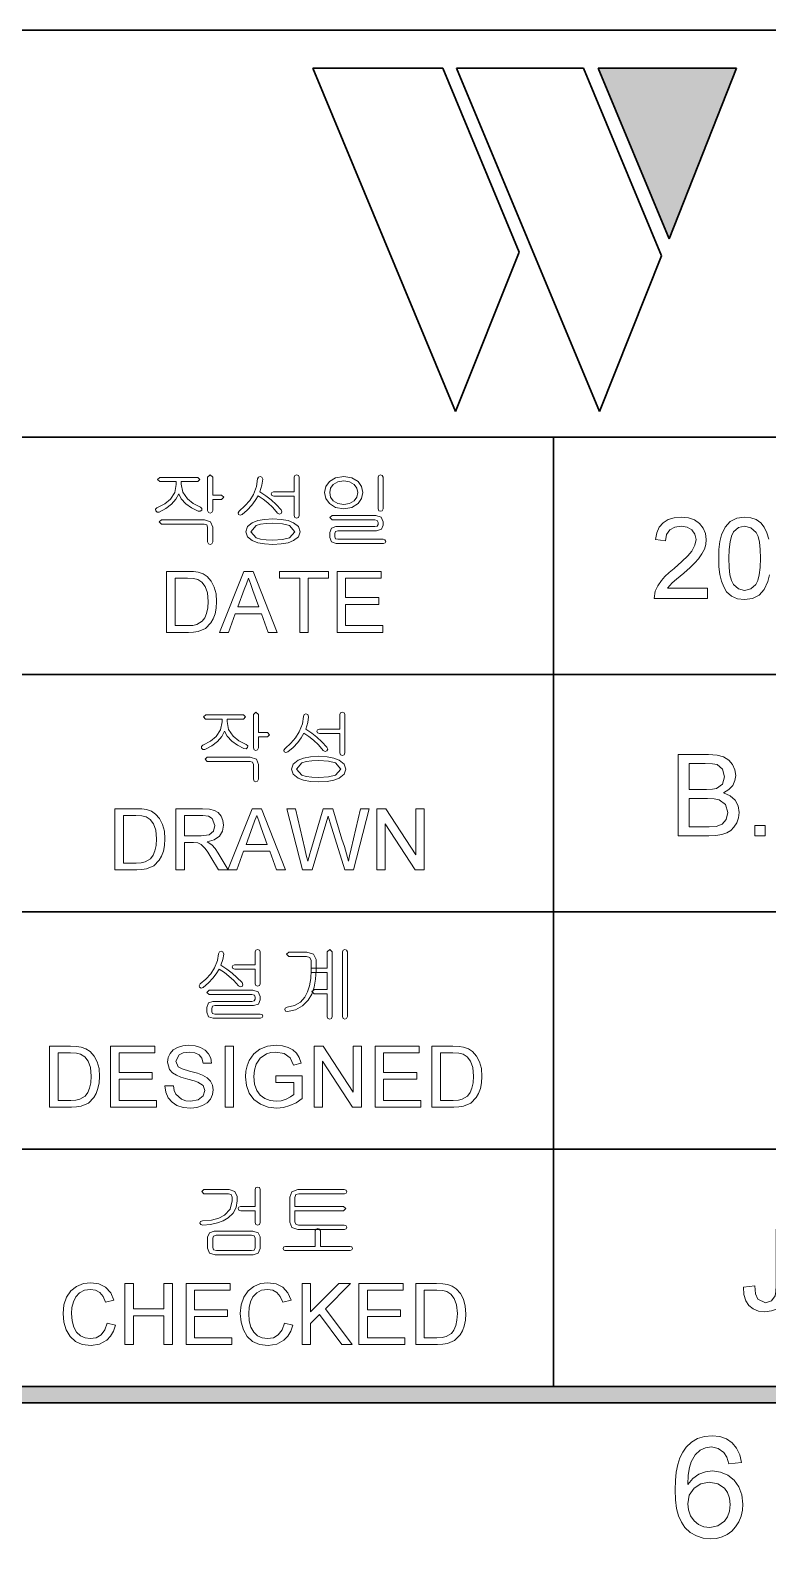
# Model space of a CAD drawing. Extents: x 23 to 417, y 3 to 294.
# Drawn here: x 276.33 to 298.08, y 5.75 to 50.24 of the extents above; entities that cross this region are included whole.
import ezdxf

# ---------------------------------------------------------------- set-up
doc = ezdxf.new("R2010")
doc.units = 0

msp = doc.modelspace()

# ---------------------------------------------------------------- linework, layer by layer
at = {"color": 7, "lineweight": 35}
for p, q in [((30.237, 50.237), (409.763, 50.237)), ((250.762, 38.237), (337.763, 38.237)), ((291.763, 10.238), (291.763, 38.237)), ((250.762, 31.237), (337.763, 31.237)), ((275.763, 24.237), (315.763, 24.237)), ((315.763, 17.237), (250.762, 17.237)), ((30.237, 10.238), (409.763, 10.238)), ((410.237, 9.762), (29.763, 9.762))]:
    msp.add_line(p, q, dxfattribs=at)
at = {"color": 6, "lineweight": 35, "ltscale": 0.095783}
msp.add_line((284.666, 49.114), (288.497, 49.114), dxfattribs=at)
msp.add_line((284.666, 49.114), (288.497, 49.114), dxfattribs=at)
at = {"color": 6, "lineweight": 35, "ltscale": 0.274011}
for p, q in [((284.666, 49.114), (288.879, 38.995)), ((284.666, 49.114), (288.879, 38.995)), ((288.903, 49.114), (293.116, 38.995)), ((288.903, 49.114), (293.116, 38.995))]:
    msp.add_line(p, q, dxfattribs=at)
at = {"color": 6, "lineweight": 35, "ltscale": 0.146861}
msp.add_line((288.497, 49.114), (290.756, 43.691), dxfattribs=at)
msp.add_line((288.497, 49.114), (290.756, 43.691), dxfattribs=at)
at = {"color": 6, "lineweight": 35, "ltscale": 0.09354}
msp.add_line((288.903, 49.114), (292.644, 49.114), dxfattribs=at)
msp.add_line((288.903, 49.114), (292.644, 49.114), dxfattribs=at)
at = {"color": 6, "lineweight": 35, "ltscale": 0.149839}
msp.add_line((292.644, 49.114), (294.948, 43.581), dxfattribs=at)
msp.add_line((292.644, 49.114), (294.948, 43.581), dxfattribs=at)
at = {"color": 6, "lineweight": 35, "ltscale": 0.101879}
msp.add_line((293.085, 49.114), (297.16, 49.114), dxfattribs=at)
msp.add_line((293.085, 49.114), (297.16, 49.114), dxfattribs=at)
at = {"color": 6, "lineweight": 35, "ltscale": 0.136205}
msp.add_line((293.085, 49.114), (295.179, 44.084), dxfattribs=at)
msp.add_line((293.085, 49.114), (295.179, 44.084), dxfattribs=at)
at = {"color": 6, "lineweight": 35, "ltscale": 0.13523}
msp.add_line((297.161, 49.117), (295.179, 44.084), dxfattribs=at)
msp.add_line((297.161, 49.117), (295.179, 44.084), dxfattribs=at)
at = {"color": 6, "lineweight": 35, "ltscale": 0.126406}
msp.add_line((290.756, 43.691), (288.879, 38.995), dxfattribs=at)
msp.add_line((290.756, 43.691), (288.879, 38.995), dxfattribs=at)
at = {"color": 6, "lineweight": 35, "ltscale": 0.123445}
msp.add_line((294.948, 43.581), (293.116, 38.995), dxfattribs=at)
msp.add_line((294.948, 43.581), (293.116, 38.995), dxfattribs=at)
at = {"color": 7, "lineweight": 13}
for points in [[(281.274, 37.05), (280.16, 37.05), (280.092, 36.988), (280.158, 36.925), (280.641, 36.925), (280.641, 36.845), (280.599, 36.608), (280.472, 36.407), (280.303, 36.267), (280.072, 36.15), (280.031, 36.111), (280.035, 36.063), (280.074, 36.027), (280.133, 36.025), (280.336, 36.13), (280.506, 36.259), (280.633, 36.407), (280.715, 36.565), (280.789, 36.42), (280.928, 36.274), (281.095, 36.152), (281.284, 36.054), (281.35, 36.05), (281.394, 36.085), (281.399, 36.137), (281.357, 36.175), (281.139, 36.283), (280.971, 36.416), (280.836, 36.616), (280.791, 36.85), (280.791, 36.925), (281.274, 36.925), (281.335, 36.988)], [(281.716, 36.525), (281.716, 37.058), (281.64, 37.125), (281.566, 37.058), (281.566, 36.073), (281.589, 36.019), (281.64, 36), (281.69, 36.019), (281.716, 36.072), (281.716, 36.4), (281.978, 36.4), (282.041, 36.463), (281.978, 36.525)], [(283.041, 37.004), (283.01, 36.78), (282.919, 36.55), (282.808, 36.373), (282.668, 36.209), (282.499, 36.056), (282.462, 36.003), (282.477, 35.956), (282.521, 35.937), (282.582, 35.954), (282.737, 36.087), (282.872, 36.232), (282.971, 36.367), (283.056, 36.511), (283.204, 36.412), (283.34, 36.3), (283.485, 36.161), (283.626, 35.998), (283.682, 35.966), (283.733, 35.983), (283.757, 36.032), (283.735, 36.091), (283.585, 36.254), (283.44, 36.388), (283.286, 36.509), (283.107, 36.625), (283.166, 36.818), (283.191, 36.994), (283.166, 37.055), (283.115, 37.075), (283.063, 37.057)], [(284.266, 35.929), (284.266, 37.058), (284.241, 37.107), (284.191, 37.125), (284.138, 37.107), (284.116, 37.055), (284.116, 36.625), (283.512, 36.625), (283.457, 36.607), (283.441, 36.563), (283.46, 36.519), (283.517, 36.5), (284.116, 36.5), (284.116, 35.928), (284.138, 35.869), (284.191, 35.85), (284.241, 35.869)], [(285.582, 37.075), (285.341, 37.037), (285.156, 36.926), (285.051, 36.777), (285.016, 36.601), (285.051, 36.424), (285.156, 36.276), (285.341, 36.162), (285.582, 36.125), (285.818, 36.162), (286.001, 36.276), (286.106, 36.424), (286.141, 36.601), (286.106, 36.777), (286.001, 36.926), (285.818, 37.037)], [(285.579, 36.95), (285.754, 36.922), (285.888, 36.839), (285.965, 36.731), (285.991, 36.602), (285.965, 36.471), (285.888, 36.362), (285.754, 36.278), (285.579, 36.25), (285.401, 36.278), (285.265, 36.362), (285.191, 36.471), (285.166, 36.602), (285.191, 36.732), (285.265, 36.839), (285.401, 36.922)], [(286.741, 36.119), (286.741, 37.058), (286.716, 37.107), (286.666, 37.125), (286.613, 37.107), (286.591, 37.055), (286.591, 36.119), (286.613, 36.067), (286.666, 36.05), (286.716, 36.067)], [(281.473, 35.8), (280.207, 35.8), (280.141, 35.737), (280.207, 35.675), (281.468, 35.675), (281.544, 35.652), (281.566, 35.586), (281.566, 35.148), (281.589, 35.092), (281.64, 35.075), (281.69, 35.092), (281.716, 35.148), (281.716, 35.584), (281.654, 35.743)], [(283.491, 35.825), (283.246, 35.812), (283.042, 35.775), (282.881, 35.714), (282.738, 35.598), (282.691, 35.446), (282.738, 35.3), (282.881, 35.185), (283.042, 35.124), (283.246, 35.087), (283.491, 35.075), (283.736, 35.087), (283.938, 35.124), (284.099, 35.185), (284.243, 35.3), (284.291, 35.446), (284.243, 35.598), (284.099, 35.714), (283.938, 35.775), (283.736, 35.812)], [(283.491, 35.7), (283.777, 35.682), (283.985, 35.63), (284.141, 35.447), (283.985, 35.271), (283.777, 35.218), (283.491, 35.2), (283.29, 35.208), (283.124, 35.232), (282.994, 35.271), (282.841, 35.447), (282.994, 35.63), (283.124, 35.669), (283.29, 35.692)], [(286.521, 35.925), (285.238, 35.925), (285.166, 35.863), (285.238, 35.8), (286.497, 35.8), (286.569, 35.783), (286.591, 35.724), (286.591, 35.661), (286.564, 35.614), (286.499, 35.6), (285.347, 35.6), (285.217, 35.552), (285.166, 35.422), (285.166, 35.277), (285.22, 35.147), (285.354, 35.1), (286.75, 35.1), (286.799, 35.119), (286.816, 35.163), (286.796, 35.207), (286.74, 35.225), (285.401, 35.225), (285.338, 35.24), (285.316, 35.293), (285.316, 35.393), (285.333, 35.454), (285.403, 35.475), (286.547, 35.475), (286.688, 35.52), (286.741, 35.641), (286.741, 35.744), (286.685, 35.877)], [(296.3, 33.781), (296.3, 33.481), (294.734, 33.481), (294.766, 33.691), (294.841, 33.855), (294.95, 34.014), (295.048, 34.123), (295.173, 34.241), (295.324, 34.367), (295.552, 34.569), (295.723, 34.738), (295.838, 34.873), (295.935, 35.049), (295.967, 35.219), (295.936, 35.373), (295.845, 35.5), (295.704, 35.586), (295.526, 35.614), (295.339, 35.586), (295.193, 35.499), (295.099, 35.362), (295.067, 35.181), (294.767, 35.214), (294.806, 35.414), (294.883, 35.579), (294.997, 35.71), (295.145, 35.805), (295.323, 35.862), (295.532, 35.881), (295.743, 35.86), (295.922, 35.796), (296.069, 35.69), (296.179, 35.553), (296.245, 35.396), (296.267, 35.218), (296.254, 35.076), (296.213, 34.936), (296.142, 34.794), (296.035, 34.645), (295.932, 34.531), (295.789, 34.393), (295.606, 34.23), (295.388, 34.049), (295.261, 33.936), (295.125, 33.781)], [(296.934, 34.664), (296.942, 34.396), (296.967, 34.178), (297.009, 34.011), (297.068, 33.895), (297.219, 33.76), (297.4, 33.714), (297.582, 33.76), (297.732, 33.896), (297.791, 34.012), (297.833, 34.179), (297.859, 34.396), (297.867, 34.664), (297.859, 34.927), (297.834, 35.141), (297.794, 35.307), (297.737, 35.426), (297.586, 35.567), (297.397, 35.614), (297.218, 35.573), (297.073, 35.448), (297.012, 35.319), (296.969, 35.146), (296.942, 34.928)], [(280.356, 32.479), (280.356, 34.279), (280.971, 34.279), (281.154, 34.272), (281.288, 34.253), (281.43, 34.203), (281.55, 34.124), (281.673, 33.987), (281.761, 33.816), (281.814, 33.616), (281.831, 33.388), (281.819, 33.195), (281.784, 33.025), (281.73, 32.88), (281.662, 32.763), (281.5, 32.599), (281.286, 32.509), (281.152, 32.486), (281, 32.479)], [(281.917, 32.479), (282.631, 34.279), (282.907, 34.279), (283.621, 32.479), (283.356, 32.479), (283.155, 33.029), (282.383, 33.029), (282.181, 32.479)], [(284.285, 32.479), (284.285, 34.079), (283.685, 34.079), (283.685, 34.279), (285.135, 34.279), (285.135, 34.079), (284.535, 34.079), (284.535, 32.479)], [(285.385, 32.479), (285.385, 34.279), (286.685, 34.279), (286.685, 34.079), (285.635, 34.079), (285.635, 33.504), (286.61, 33.504), (286.61, 33.304), (285.635, 33.304), (285.635, 32.679), (286.735, 32.679), (286.735, 32.479)], [(280.606, 32.679), (280.979, 32.679), (281.134, 32.687), (281.251, 32.712), (281.407, 32.807), (281.48, 32.908), (281.535, 33.039), (281.57, 33.2), (281.581, 33.392), (281.559, 33.646), (281.491, 33.834), (281.391, 33.963), (281.273, 34.041), (281.151, 34.069), (280.973, 34.079), (280.606, 34.079)], [(282.457, 33.229), (283.08, 33.229), (282.903, 33.714), (282.827, 33.918), (282.769, 34.079), (282.708, 33.913), (282.646, 33.745)], [(282.624, 30.05), (281.51, 30.05), (281.442, 29.988), (281.508, 29.925), (281.991, 29.925), (281.991, 29.845), (281.949, 29.608), (281.822, 29.407), (281.653, 29.267), (281.422, 29.15), (281.381, 29.111), (281.385, 29.063), (281.424, 29.027), (281.483, 29.025), (281.686, 29.13), (281.856, 29.259), (281.983, 29.407), (282.065, 29.565), (282.139, 29.42), (282.277, 29.274), (282.445, 29.152), (282.634, 29.054), (282.7, 29.05), (282.744, 29.085), (282.749, 29.137), (282.707, 29.175), (282.489, 29.283), (282.321, 29.416), (282.186, 29.616), (282.141, 29.85), (282.141, 29.925), (282.624, 29.925), (282.685, 29.988)], [(283.066, 29.525), (283.066, 30.058), (282.99, 30.125), (282.916, 30.058), (282.916, 29.073), (282.939, 29.019), (282.99, 29), (283.04, 29.019), (283.066, 29.072), (283.066, 29.4), (283.328, 29.4), (283.391, 29.463), (283.328, 29.525)], [(284.391, 30.004), (284.36, 29.78), (284.269, 29.55), (284.158, 29.373), (284.018, 29.209), (283.849, 29.056), (283.812, 29.003), (283.827, 28.956), (283.871, 28.937), (283.932, 28.954), (284.087, 29.087), (284.222, 29.232), (284.321, 29.367), (284.406, 29.511), (284.554, 29.412), (284.69, 29.3), (284.835, 29.161), (284.976, 28.998), (285.032, 28.966), (285.083, 28.983), (285.107, 29.032), (285.085, 29.091), (284.935, 29.254), (284.79, 29.388), (284.636, 29.509), (284.457, 29.625), (284.516, 29.818), (284.541, 29.994), (284.516, 30.055), (284.465, 30.075), (284.413, 30.057)], [(285.616, 28.929), (285.616, 30.058), (285.591, 30.107), (285.541, 30.125), (285.488, 30.107), (285.466, 30.055), (285.466, 29.625), (284.862, 29.625), (284.807, 29.607), (284.791, 29.563), (284.81, 29.519), (284.867, 29.5), (285.466, 29.5), (285.466, 28.928), (285.488, 28.869), (285.541, 28.85), (285.591, 28.869)], [(282.823, 28.8), (281.557, 28.8), (281.491, 28.737), (281.557, 28.675), (282.818, 28.675), (282.894, 28.652), (282.916, 28.586), (282.916, 28.148), (282.939, 28.092), (282.99, 28.075), (283.04, 28.092), (283.066, 28.148), (283.066, 28.584), (283.004, 28.743)], [(284.841, 28.825), (284.596, 28.812), (284.392, 28.775), (284.231, 28.714), (284.088, 28.598), (284.041, 28.446), (284.088, 28.3), (284.231, 28.185), (284.392, 28.124), (284.596, 28.087), (284.841, 28.075), (285.086, 28.087), (285.288, 28.124), (285.449, 28.185), (285.593, 28.3), (285.641, 28.446), (285.593, 28.598), (285.449, 28.714), (285.288, 28.775), (285.086, 28.812)], [(284.841, 28.7), (285.127, 28.682), (285.335, 28.63), (285.491, 28.447), (285.335, 28.271), (285.127, 28.218), (284.841, 28.2), (284.64, 28.208), (284.474, 28.232), (284.344, 28.271), (284.191, 28.447), (284.344, 28.63), (284.474, 28.669), (284.64, 28.692)], [(295.436, 26.481), (295.436, 28.881), (296.338, 28.881), (296.587, 28.863), (296.781, 28.808), (296.929, 28.714), (297.042, 28.581), (297.112, 28.425), (297.136, 28.261), (297.114, 28.111), (297.047, 27.969), (296.936, 27.845), (296.78, 27.748), (296.974, 27.662), (297.118, 27.531), (297.206, 27.365), (297.236, 27.171), (297.218, 27.01), (297.165, 26.86), (297.086, 26.733), (296.99, 26.639), (296.873, 26.57), (296.729, 26.521), (296.555, 26.491), (296.345, 26.481)], [(295.769, 27.848), (296.272, 27.848), (296.448, 27.855), (296.566, 27.877), (296.743, 28.004), (296.802, 28.225), (296.747, 28.447), (296.588, 28.579), (296.448, 28.605), (296.234, 28.614), (295.769, 28.614)], [(278.833, 25.479), (278.833, 27.279), (279.448, 27.279), (279.631, 27.272), (279.765, 27.253), (279.907, 27.203), (280.027, 27.124), (280.15, 26.987), (280.238, 26.816), (280.291, 26.616), (280.308, 26.388), (280.296, 26.195), (280.261, 26.025), (280.207, 25.88), (280.139, 25.763), (279.976, 25.599), (279.763, 25.509), (279.629, 25.486), (279.477, 25.479)], [(280.633, 25.479), (280.633, 27.279), (281.419, 27.279), (281.622, 27.266), (281.77, 27.23), (281.878, 27.164), (281.961, 27.06), (282.015, 26.932), (282.033, 26.79), (282.003, 26.615), (281.914, 26.47), (281.763, 26.363), (281.548, 26.304), (281.686, 26.214), (281.784, 26.105), (281.876, 25.972), (282.175, 25.479), (281.887, 25.479), (281.659, 25.856), (281.568, 26), (281.495, 26.106), (281.379, 26.225), (281.275, 26.27), (281.148, 26.279), (280.883, 26.279), (280.883, 25.479)], [(282.161, 25.479), (282.875, 27.279), (283.151, 27.279), (283.865, 25.479), (283.6, 25.479), (283.399, 26.029), (282.627, 26.029), (282.425, 25.479)], [(284.367, 25.479), (283.904, 27.279), (284.162, 27.279), (284.433, 26.097), (284.475, 25.913), (284.517, 25.73), (284.581, 25.949), (284.612, 26.051), (284.973, 27.279), (285.259, 27.279), (285.524, 26.38), (285.601, 26.162), (285.665, 25.945), (285.717, 25.73), (285.754, 25.892), (285.8, 26.094), (286.071, 27.279), (286.329, 27.279), (285.866, 25.479), (285.611, 25.479), (285.179, 26.862), (285.117, 27.061), (285.048, 26.83), (284.65, 25.479)], [(286.554, 25.479), (286.554, 27.279), (286.819, 27.279), (287.704, 25.919), (287.704, 27.279), (287.954, 27.279), (287.954, 25.479), (287.689, 25.479), (286.804, 26.838), (286.804, 25.479)], [(295.769, 26.748), (296.35, 26.748), (296.56, 26.759), (296.739, 26.825), (296.856, 26.96), (296.902, 27.164), (296.834, 27.4), (296.648, 27.54), (296.504, 27.571), (296.307, 27.581), (295.769, 27.581)], [(279.083, 25.679), (279.456, 25.679), (279.611, 25.687), (279.727, 25.712), (279.884, 25.807), (279.957, 25.908), (280.012, 26.039), (280.047, 26.2), (280.058, 26.392), (280.036, 26.646), (279.968, 26.834), (279.868, 26.963), (279.75, 27.041), (279.628, 27.069), (279.45, 27.079), (279.083, 27.079)], [(280.883, 26.479), (281.373, 26.479), (281.613, 26.513), (281.74, 26.621), (281.783, 26.784), (281.698, 26.996), (281.588, 27.058), (281.429, 27.079), (280.883, 27.079)], [(282.701, 26.229), (283.325, 26.229), (283.147, 26.714), (283.072, 26.918), (283.013, 27.079), (282.952, 26.913), (282.891, 26.745)], [(297.702, 26.481), (297.702, 26.781), (298.003, 26.781), (298.003, 26.481)], [(281.891, 23.004), (281.86, 22.803), (281.769, 22.586), (281.657, 22.414), (281.517, 22.256), (281.349, 22.112), (281.312, 22.061), (281.327, 22.015), (281.371, 21.993), (281.432, 22.012), (281.59, 22.144), (281.722, 22.281), (281.823, 22.412), (281.906, 22.55), (282.061, 22.446), (282.19, 22.347), (282.337, 22.211), (282.476, 22.054), (282.532, 22.025), (282.583, 22.042), (282.607, 22.091), (282.585, 22.152), (282.43, 22.307), (282.29, 22.43), (282.131, 22.552), (281.957, 22.664), (282.016, 22.837), (282.041, 22.994), (282.016, 23.055), (281.965, 23.075), (281.913, 23.057)], [(283.116, 22.119), (283.116, 23.058), (283.091, 23.107), (283.041, 23.125), (282.988, 23.107), (282.966, 23.055), (282.966, 22.675), (282.362, 22.675), (282.307, 22.657), (282.291, 22.613), (282.31, 22.569), (282.367, 22.55), (282.966, 22.55), (282.966, 22.119), (282.988, 22.067), (283.041, 22.05), (283.091, 22.067)], [(284.495, 23.05), (283.958, 23.05), (283.891, 22.988), (283.96, 22.925), (284.477, 22.925), (284.579, 22.895), (284.616, 22.807), (284.616, 22.514), (284.605, 22.271), (284.571, 22.058), (284.515, 21.877), (284.437, 21.727), (284.301, 21.576), (284.126, 21.476), (283.91, 21.425), (283.856, 21.403), (283.841, 21.356), (283.863, 21.314), (283.92, 21.3), (284.162, 21.353), (284.366, 21.465), (284.531, 21.638), (284.634, 21.813), (284.707, 22.02), (284.751, 22.258), (284.766, 22.527), (284.766, 22.831), (284.689, 22.991)], [(285.091, 23.059), (285.091, 22.575), (284.616, 22.575), (284.616, 22.45), (285.091, 22.45), (285.091, 21.95), (284.713, 21.95), (284.641, 21.888), (284.71, 21.825), (285.091, 21.825), (285.091, 21.146), (285.114, 21.091), (285.165, 21.075), (285.215, 21.094), (285.241, 21.15), (285.241, 23.059), (285.165, 23.125)], [(285.691, 21.15), (285.691, 23.059), (285.665, 23.107), (285.616, 23.125), (285.564, 23.107), (285.541, 23.056), (285.541, 21.15), (285.564, 21.094), (285.616, 21.075), (285.665, 21.094)], [(282.896, 21.925), (281.613, 21.925), (281.541, 21.863), (281.613, 21.8), (282.872, 21.8), (282.944, 21.783), (282.966, 21.724), (282.966, 21.661), (282.939, 21.614), (282.874, 21.6), (281.722, 21.6), (281.592, 21.552), (281.541, 21.422), (281.541, 21.277), (281.595, 21.147), (281.729, 21.1), (283.125, 21.1), (283.174, 21.119), (283.191, 21.163), (283.171, 21.207), (283.115, 21.225), (281.776, 21.225), (281.713, 21.24), (281.691, 21.293), (281.691, 21.393), (281.708, 21.454), (281.778, 21.475), (282.922, 21.475), (283.063, 21.52), (283.116, 21.641), (283.116, 21.744), (283.06, 21.877)], [(276.906, 18.479), (276.906, 20.279), (277.521, 20.279), (277.704, 20.272), (277.838, 20.253), (277.98, 20.203), (278.1, 20.124), (278.223, 19.987), (278.311, 19.816), (278.364, 19.616), (278.381, 19.388), (278.369, 19.195), (278.334, 19.025), (278.28, 18.88), (278.212, 18.763), (278.05, 18.599), (277.836, 18.509), (277.702, 18.486), (277.55, 18.479)], [(277.156, 18.679), (277.529, 18.679), (277.684, 18.687), (277.801, 18.712), (277.957, 18.807), (278.03, 18.908), (278.085, 19.039), (278.12, 19.2), (278.131, 19.392), (278.109, 19.646), (278.041, 19.834), (277.941, 19.963), (277.823, 20.041), (277.701, 20.069), (277.523, 20.079), (277.156, 20.079)], [(278.706, 18.479), (278.706, 20.279), (280.006, 20.279), (280.006, 20.079), (278.956, 20.079), (278.956, 19.504), (279.931, 19.504), (279.931, 19.304), (278.956, 19.304), (278.956, 18.679), (280.056, 18.679), (280.056, 18.479)], [(280.306, 19.104), (280.556, 19.104), (280.581, 18.97), (280.626, 18.863), (280.798, 18.712), (280.921, 18.668), (281.059, 18.654), (281.286, 18.697), (281.433, 18.818), (281.481, 18.974), (281.435, 19.115), (281.282, 19.218), (281.173, 19.254), (280.982, 19.307), (280.781, 19.365), (280.646, 19.42), (280.529, 19.495), (280.447, 19.586), (280.381, 19.809), (280.4, 19.941), (280.458, 20.063), (280.552, 20.167), (280.682, 20.242), (280.838, 20.288), (281.01, 20.304), (281.197, 20.288), (281.36, 20.241), (281.494, 20.163), (281.593, 20.055), (281.656, 19.925), (281.681, 19.779), (281.431, 19.779), (281.393, 19.92), (281.314, 20.021), (281.191, 20.083), (281.019, 20.104), (280.844, 20.084), (280.724, 20.024), (280.631, 19.831), (280.697, 19.67), (280.813, 19.606), (281.034, 19.541), (281.266, 19.479), (281.417, 19.426), (281.557, 19.344), (281.655, 19.244), (281.712, 19.125), (281.731, 18.989), (281.711, 18.851), (281.649, 18.72), (281.55, 18.608), (281.414, 18.524), (281.252, 18.471), (281.069, 18.454), (280.846, 18.473), (280.662, 18.53), (280.516, 18.625), (280.405, 18.758), (280.333, 18.921)], [(282.081, 18.479), (282.081, 20.279), (282.331, 20.279), (282.331, 18.479)], [(283.581, 19.204), (283.581, 19.404), (284.356, 19.404), (284.356, 18.735), (284.177, 18.612), (283.992, 18.524), (283.801, 18.471), (283.607, 18.454), (283.352, 18.482), (283.121, 18.566), (282.93, 18.704), (282.792, 18.893), (282.709, 19.119), (282.681, 19.37), (282.693, 19.54), (282.73, 19.703), (282.792, 19.858), (282.926, 20.055), (283.109, 20.194), (283.332, 20.276), (283.587, 20.304), (283.774, 20.288), (283.942, 20.241), (284.083, 20.167), (284.19, 20.068), (284.27, 19.939), (284.327, 19.777), (284.098, 19.719), (283.998, 19.933), (283.827, 20.057), (283.582, 20.104), (283.431, 20.091), (283.302, 20.054), (283.112, 19.922), (282.999, 19.743), (282.948, 19.568), (282.931, 19.379), (282.952, 19.157), (283.013, 18.974), (283.114, 18.832), (283.252, 18.732), (283.414, 18.673), (283.585, 18.654), (283.737, 18.669), (283.885, 18.716), (284.013, 18.781), (284.106, 18.85), (284.106, 19.204)], [(284.706, 18.479), (284.706, 20.279), (284.971, 20.279), (285.856, 18.919), (285.856, 20.279), (286.106, 20.279), (286.106, 18.479), (285.841, 18.479), (284.956, 19.838), (284.956, 18.479)], [(286.506, 18.479), (286.506, 20.279), (287.806, 20.279), (287.806, 20.079), (286.756, 20.079), (286.756, 19.504), (287.731, 19.504), (287.731, 19.304), (286.756, 19.304), (286.756, 18.679), (287.856, 18.679), (287.856, 18.479)], [(288.181, 18.479), (288.181, 20.279), (288.796, 20.279), (288.979, 20.272), (289.113, 20.253), (289.255, 20.203), (289.375, 20.124), (289.498, 19.987), (289.586, 19.816), (289.639, 19.616), (289.656, 19.388), (289.644, 19.195), (289.609, 19.025), (289.555, 18.88), (289.487, 18.763), (289.325, 18.599), (289.111, 18.509), (288.977, 18.486), (288.825, 18.479)], [(288.431, 18.679), (288.804, 18.679), (288.959, 18.687), (289.076, 18.712), (289.232, 18.807), (289.305, 18.908), (289.36, 19.039), (289.395, 19.2), (289.406, 19.392), (289.384, 19.646), (289.316, 19.834), (289.216, 19.963), (289.098, 20.041), (288.976, 20.069), (288.798, 20.079), (288.431, 20.079)], [(282.204, 16.05), (281.457, 16.05), (281.391, 15.988), (281.458, 15.925), (282.18, 15.925), (282.26, 15.9), (282.291, 15.825), (282.291, 15.718), (282.234, 15.473), (282.064, 15.29), (281.893, 15.206), (281.677, 15.151), (281.416, 15.125), (281.358, 15.103), (281.341, 15.059), (281.363, 15.017), (281.422, 15), (281.651, 15.021), (281.853, 15.064), (282.027, 15.128), (282.175, 15.214), (282.323, 15.354), (282.411, 15.522), (282.441, 15.716), (282.441, 15.845), (282.372, 15.994)], [(283.116, 15.076), (283.116, 16.051), (283.091, 16.107), (283.041, 16.125), (282.988, 16.107), (282.966, 16.05), (282.966, 15.55), (282.533, 15.55), (282.482, 15.53), (282.466, 15.487), (282.487, 15.446), (282.545, 15.425), (282.966, 15.425), (282.966, 15.075), (282.988, 15.019), (283.041, 15), (283.091, 15.02)], [(285.595, 16.05), (284.23, 16.05), (284.049, 15.986), (283.991, 15.829), (283.991, 15.085), (284.052, 14.931), (284.222, 14.875), (285.603, 14.875), (285.649, 14.894), (285.666, 14.938), (285.649, 14.982), (285.597, 15), (284.248, 15), (284.165, 15.025), (284.141, 15.1), (284.141, 15.425), (285.57, 15.425), (285.641, 15.488), (285.57, 15.55), (284.141, 15.55), (284.141, 15.816), (284.167, 15.9), (284.26, 15.925), (285.603, 15.925), (285.649, 15.946), (285.666, 15.987), (285.649, 16.03)], [(282.896, 14.825), (281.762, 14.825), (281.619, 14.773), (281.566, 14.644), (281.566, 14.325), (281.617, 14.178), (281.793, 14.125), (282.906, 14.125), (283.058, 14.171), (283.116, 14.312), (283.116, 14.654), (283.058, 14.778)], [(282.966, 14.617), (282.966, 14.327), (282.94, 14.267), (282.86, 14.25), (281.824, 14.25), (281.737, 14.269), (281.716, 14.337), (281.716, 14.612), (281.735, 14.678), (281.816, 14.7), (282.858, 14.7), (282.94, 14.682)], [(284.741, 14.838), (284.741, 14.375), (283.864, 14.375), (283.81, 14.357), (283.791, 14.313), (283.803, 14.269), (283.845, 14.25), (285.77, 14.25), (285.821, 14.269), (285.841, 14.313), (285.821, 14.357), (285.767, 14.375), (284.891, 14.375), (284.891, 14.829), (284.865, 14.88), (284.816, 14.9), (284.764, 14.886)], [(297.363, 13.175), (297.696, 13.214), (297.724, 12.972), (297.787, 12.821), (298.012, 12.714), (298.195, 12.769), (298.301, 12.919), (298.322, 13.041), (298.33, 13.221), (298.33, 14.881), (298.663, 14.881), (298.663, 13.251), (298.645, 12.984), (298.591, 12.785), (298.498, 12.64), (298.364, 12.534), (298.195, 12.469), (297.998, 12.448), (297.807, 12.468), (297.648, 12.529), (297.522, 12.631), (297.431, 12.773), (297.378, 12.954)], [(278.604, 12.11), (278.854, 12.05), (278.793, 11.872), (278.705, 11.724), (278.592, 11.606), (278.381, 11.492), (278.128, 11.454), (277.871, 11.483), (277.667, 11.571), (277.511, 11.715), (277.397, 11.912), (277.327, 12.144), (277.304, 12.392), (277.33, 12.654), (277.408, 12.88), (277.533, 13.063), (277.702, 13.196), (277.902, 13.277), (278.121, 13.304), (278.36, 13.269), (278.558, 13.167), (278.708, 13.003), (278.804, 12.784), (278.554, 12.729), (278.483, 12.898), (278.386, 13.014), (278.262, 13.081), (278.109, 13.104), (277.933, 13.079), (277.788, 13.004), (277.678, 12.888), (277.607, 12.738), (277.567, 12.568), (277.554, 12.393), (277.57, 12.179), (277.618, 11.993), (277.699, 11.844), (277.815, 11.738), (277.954, 11.675), (278.105, 11.654), (278.28, 11.682), (278.426, 11.769), (278.536, 11.911)], [(279.129, 11.479), (279.129, 13.279), (279.379, 13.279), (279.379, 12.529), (280.279, 12.529), (280.279, 13.279), (280.529, 13.279), (280.529, 11.479), (280.279, 11.479), (280.279, 12.329), (279.379, 12.329), (279.379, 11.479)], [(280.929, 11.479), (280.929, 13.279), (282.229, 13.279), (282.229, 13.079), (281.179, 13.079), (281.179, 12.504), (282.154, 12.504), (282.154, 12.304), (281.179, 12.304), (281.179, 11.679), (282.279, 11.679), (282.279, 11.479)], [(283.829, 12.11), (284.079, 12.05), (284.018, 11.872), (283.93, 11.724), (283.817, 11.606), (283.606, 11.492), (283.353, 11.454), (283.096, 11.483), (282.892, 11.571), (282.736, 11.715), (282.622, 11.912), (282.552, 12.144), (282.529, 12.392), (282.555, 12.654), (282.633, 12.88), (282.758, 13.063), (282.927, 13.196), (283.127, 13.277), (283.346, 13.304), (283.585, 13.269), (283.783, 13.167), (283.933, 13.003), (284.029, 12.784), (283.779, 12.729), (283.708, 12.898), (283.611, 13.014), (283.487, 13.081), (283.334, 13.104), (283.158, 13.079), (283.013, 13.004), (282.903, 12.888), (282.832, 12.738), (282.792, 12.568), (282.779, 12.393), (282.795, 12.179), (282.843, 11.993), (282.924, 11.844), (283.04, 11.738), (283.179, 11.675), (283.33, 11.654), (283.505, 11.682), (283.651, 11.769), (283.761, 11.911)], [(284.354, 11.479), (284.354, 13.279), (284.604, 13.279), (284.604, 12.445), (285.438, 13.279), (285.779, 13.279), (285.037, 12.537), (285.829, 11.479), (285.523, 11.479), (284.863, 12.362), (284.604, 12.104), (284.604, 11.479)], [(286.029, 11.479), (286.029, 13.279), (287.329, 13.279), (287.329, 13.079), (286.279, 13.079), (286.279, 12.504), (287.254, 12.504), (287.254, 12.304), (286.279, 12.304), (286.279, 11.679), (287.379, 11.679), (287.379, 11.479)], [(287.704, 11.479), (287.704, 13.279), (288.319, 13.279), (288.502, 13.272), (288.636, 13.253), (288.778, 13.203), (288.898, 13.124), (289.022, 12.987), (289.109, 12.816), (289.162, 12.616), (289.179, 12.388), (289.167, 12.195), (289.132, 12.025), (289.078, 11.88), (289.01, 11.763), (288.848, 11.599), (288.635, 11.509), (288.5, 11.486), (288.348, 11.479)], [(287.954, 11.679), (288.327, 11.679), (288.482, 11.687), (288.599, 11.712), (288.755, 11.807), (288.828, 11.908), (288.883, 12.039), (288.918, 12.2), (288.929, 12.392), (288.907, 12.646), (288.839, 12.834), (288.74, 12.963), (288.621, 13.041), (288.499, 13.069), (288.321, 13.079), (287.954, 13.079)], [(297.306, 8.001), (296.931, 7.959), (296.871, 8.157), (296.79, 8.292), (296.622, 8.417), (296.418, 8.459), (296.246, 8.436), (296.085, 8.368), (295.943, 8.223), (295.828, 8.024), (295.771, 7.849), (295.736, 7.626), (295.723, 7.354), (295.871, 7.529), (296.05, 7.653), (296.248, 7.726), (296.456, 7.751), (296.691, 7.72), (296.901, 7.63), (297.087, 7.479), (297.232, 7.281), (297.319, 7.047), (297.348, 6.777), (297.334, 6.593), (297.293, 6.418), (297.224, 6.252), (297.132, 6.103), (297.02, 5.979), (296.887, 5.88), (296.737, 5.808), (296.574, 5.765), (296.399, 5.751), (296.177, 5.772), (295.977, 5.835), (295.798, 5.94), (295.641, 6.087), (295.535, 6.239), (295.453, 6.426), (295.394, 6.647), (295.359, 6.904), (295.348, 7.195), (295.357, 7.47), (295.384, 7.719), (295.429, 7.941), (295.492, 8.137), (295.574, 8.307), (295.674, 8.451), (295.829, 8.6), (296.008, 8.707), (296.212, 8.771), (296.441, 8.792), (296.666, 8.769), (296.863, 8.699), (297.03, 8.582), (297.163, 8.424), (297.255, 8.23)], [(295.723, 6.786), (295.744, 6.604), (295.808, 6.431), (295.908, 6.281), (296.037, 6.173), (296.192, 6.106), (296.37, 6.084), (296.613, 6.13), (296.805, 6.267), (296.898, 6.404), (296.954, 6.57), (296.973, 6.766), (296.954, 6.953), (296.899, 7.112), (296.807, 7.243), (296.612, 7.374), (296.355, 7.417), (296.111, 7.374), (295.907, 7.243), (295.769, 7.041)]]:
    msp.add_lwpolyline(points, close=True, dxfattribs=at)
msp.add_lwpolyline([(298.129, 34.172), (298.082, 33.978), (297.976, 33.746), (297.828, 33.58), (297.636, 33.481), (297.4, 33.448), (297.19, 33.473), (297.012, 33.55), (296.866, 33.678), (296.783, 33.818), (296.717, 33.986), (296.671, 34.184), (296.643, 34.409), (296.634, 34.663), (296.643, 34.928), (296.672, 35.157), (296.72, 35.352), (296.826, 35.584), (296.975, 35.749), (297.165, 35.848), (297.4, 35.881), (297.58, 35.862), (297.741, 35.804), (297.875, 35.71), (297.977, 35.581), (298.053, 35.42), (298.114, 35.227)], dxfattribs=at)
at = {"color": 6, "lineweight": 5}
for points in [[(293.085, 49.114), (297.16, 49.114), (295.179, 44.084)], [(293.085, 49.114), (295.179, 44.084), (297.16, 49.114)]]:
    msp.add_solid(points, dxfattribs=at)
at = {"color": 7, "lineweight": 5}
msp.add_solid([(29.763, 9.762), (30.237, 10.238), (410.237, 9.762), (409.763, 10.238)], dxfattribs=at)

doc.saveas('drawing.dxf')
